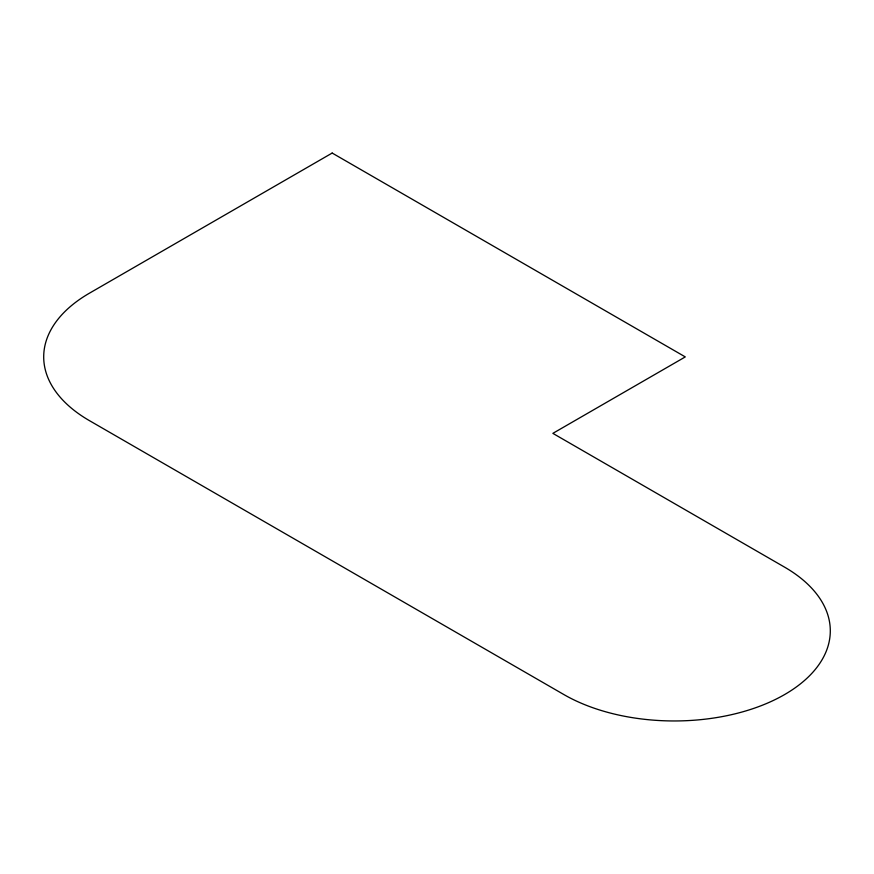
<?xml version="1.0" encoding="UTF-8"?>
<svg xmlns="http://www.w3.org/2000/svg" width="874" height="874" viewBox="0 0 874 874"><rect width="100%" height="100%" fill="white"/><g stroke="black" fill="none" stroke-linecap="round" stroke-linejoin="round"><path stroke-width="1.31" d="M332.175 153.048L89.41 293.205A156.053 90.098 0 0 0 89.41 420.623L563.894 694.568A156.053 90.098 0 0 0 784.59 694.568A156.053 90.098 0 0 0 784.59 567.15L552.86 433.362L685.282 356.909L332.175 153.048"/></g></svg>
